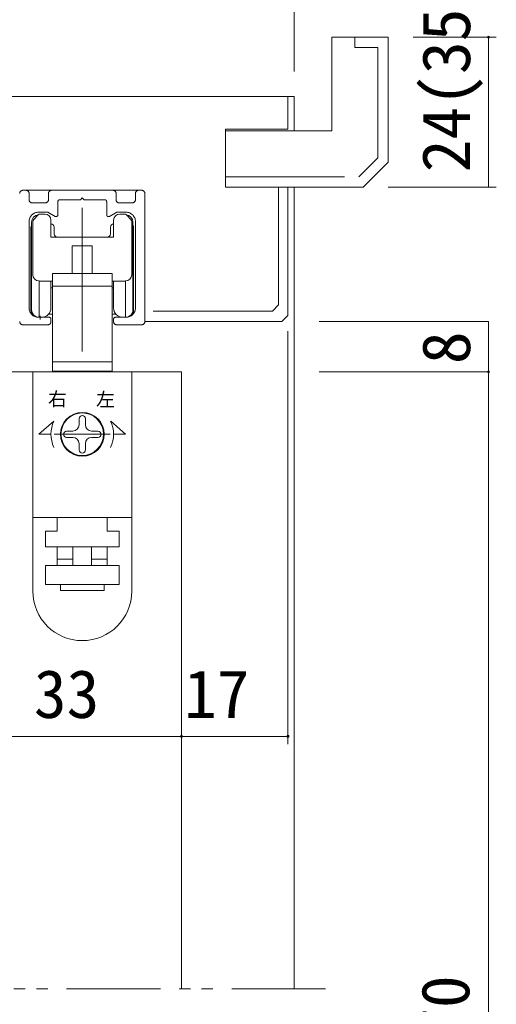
# Model space of a CAD drawing. Units: millimetres on the paper, enlarged 10 times, with parts at other scales. Extents: x -2000 to 2000, y -1385 to 1385.
# Drawn here: x -1091 to -837, y 564 to 1089 of the extents above; entities that cross this region are included whole.
import ezdxf
from ezdxf.enums import TextEntityAlignment as Align

# ---------------------------------------------------------------- set-up
doc = ezdxf.new("R2010")
doc.units = ezdxf.units.MM
doc.header["$LTSCALE"] = 10
for name, pattern in [('DOUBLE_CHAIN1', [8.8, 5, -1, 0.6, -0.6, 0.6, -1]), ('USER2', [9.525, 6.35, -3.175]), ('USER3', [31.75, 15.875, -3.175, 3.175, -3.175, 3.175, -3.175]), ('USER4', [50.8, 31.75, -6.35, 6.35, -6.35])]:
    doc.linetypes.add(name, pattern=pattern)
doc.layers.add('2-0_18', color=7, linetype='Continuous', lineweight=18)
doc.styles.add('ＭＳ ゴシック', font='')
doc.styles.get('ＭＳ ゴシック').set_extended_font_data('MS Gothic')

msp = doc.modelspace()

# ---------------------------------------------------------------- linework, layer by layer
at = {"layer": '2-0_18', "color": 4, "lineweight": 9}
for p, q in [((-945.04, 1061.04), (-945.04, 1129.12)), ((-881.71, 1079.37), (-837.4, 1079.37)), ((-841.56, 999.37), (-841.56, 1079.37)), ((-895.04, 999.37), (-837.4, 999.37)), ((-931.71, 927.71), (-841.56, 927.71)), ((-948.37, 922.71), (-948.37, 702.54)), ((-931.71, 901.04), (-841.56, 901.04)), ((-1115.04, 706.7), (-1005.04, 706.7)), ((-1005.04, 706.7), (-948.37, 706.7))]:
    msp.add_line(p, q, dxfattribs=at)
at = {"layer": '2-0_18', "lineweight": 20}
for p, q in [((-925.04, 1029.37), (-925.04, 1079.37)), ((-895.04, 1079.37), (-925.04, 1079.37)), ((-895.04, 1012.71), (-895.04, 1079.37)), ((-948.37, 1047.71), (-1448.37, 1047.71)), ((-948.37, 1030.37), (-948.37, 1047.71)), ((-948.37, 1047.71), (-945.04, 1047.71)), ((-945.04, 1047.71), (-945.04, 1029.37)), ((-981.71, 999.37), (-981.71, 1030.37)), ((-948.37, 1030.37), (-981.71, 1030.37)), ((-981.71, 1029.37), (-925.04, 1029.37)), ((-981.71, 1029.37), (-981.71, 999.37)), ((-981.71, 1029.37), (-981.71, 999.37)), ((-908.37, 999.37), (-895.04, 1012.71)), ((-1089.62, 997.71), (-1027.96, 997.71)), ((-948.37, 999.37), (-981.71, 999.37)), ((-981.71, 999.37), (-908.37, 999.37)), ((-948.37, 931.04), (-948.37, 999.37)), ((-945.04, 999.37), (-945.04, 572.22)), ((-895.04, 999.37), (-841.56, 999.37)), ((-1024.62, 996.04), (-1024.62, 927.71)), ((-1081.45, 984.55), (-1083.8, 982.19)), ((-1080.27, 985.04), (-1077.96, 985.04)), ((-1074.63, 972.71), (-1074.63, 981.71)), ((-1041.29, 981.71), (-1041.29, 972.71)), ((-1037.96, 985.04), (-1035.65, 985.04)), ((-1034.47, 984.55), (-1032.11, 982.19)), ((-1085.29, 978.04), (-1085.29, 933.37)), ((-1084.29, 981.02), (-1084.29, 952.71)), ((-1072.96, 978.04), (-1072.96, 974.37)), ((-1042.96, 978.04), (-1042.96, 974.37)), ((-1031.63, 981.02), (-1031.63, 952.71)), ((-1030.63, 978.04), (-1030.63, 933.37)), ((-1041.29, 972.71), (-1074.63, 972.71)), ((-1063.29, 968.04), (-1063.29, 953.38)), ((-1052.63, 968.04), (-1063.29, 968.04)), ((-1052.63, 953.38), (-1052.63, 968.04)), ((-1042.1, 946.71), (-1042.1, 953.38)), ((-1074.63, 949.37), (-1080.96, 949.37)), ((-1073.82, 946.71), (-1042.1, 946.71)), ((-1073.82, 946.71), (-1073.82, 906.37)), ((-1042.1, 906.37), (-1042.1, 946.71)), ((-1041.29, 949.37), (-1034.96, 949.37)), ((-1075.9, 931.71), (-1073.82, 931.71)), ((-1042.1, 931.71), (-1040.02, 931.71)), ((-948.37, 931.04), (-951.67, 927.71)), ((-1024.62, 927.71), (-951.71, 927.71)), ((-951.67, 927.71), (-990.04, 927.71)), ((-1042.1, 901.37), (-1042.1, 906.37)), ((-1115.04, 901.04), (-1005.04, 901.04)), ((-1073.82, 901.37), (-1042.1, 901.37)), ((-1071.27, 901.37), (-1071.27, 901.04)), ((-1044.6, 901.04), (-1044.6, 901.37)), ((-1005.04, 901.04), (-1005.04, 572.22)), ((-1005.04, 826.95), (-1005.04, 702.54)), ((-1084.29, 784.04), (-1084.29, 823.37)), ((-1031.63, 784.04), (-1031.63, 823.37)), ((-1005.04, 788.26), (-1005.04, 702.54))]:
    msp.add_line(p, q, dxfattribs=at)
at = {"layer": '2-0_18', "linetype": 'USER2', "lineweight": 20}
for p, q in [((-912.82, 1073.82), (-912.82, 1079.37)), ((-900.59, 1073.82), (-912.82, 1073.82)), ((-900.59, 1015.01), (-900.59, 1073.82)), ((-910.67, 1004.93), (-900.59, 1015.01)), ((-981.71, 1004.93), (-910.67, 1004.93)), ((-953.37, 999.37), (-953.37, 936.59)), ((-953.37, 936.59), (-956.67, 933.26)), ((-956.67, 933.26), (-1026.29, 933.26))]:
    msp.add_line(p, q, dxfattribs=at)
at = {"layer": '2-0_18', "color": 6, "linetype": 'USER3'}
for p, q in [((-1089.62, 997.71), (-1087.96, 997.71)), ((-1027.96, 997.71), (-1026.29, 997.71)), ((-1086.29, 996.04), (-1086.29, 992.71)), ((-1075.96, 992.71), (-1075.96, 996.04)), ((-1039.96, 996.04), (-1039.96, 992.71)), ((-1029.62, 992.71), (-1029.62, 996.04)), ((-1084.62, 991.04), (-1077.62, 991.04)), ((-1070.96, 984.69), (-1070.96, 991.71)), ((-1044.96, 991.71), (-1044.96, 984.69)), ((-1038.29, 991.04), (-1031.29, 991.04)), ((-1086.29, 981.04), (-1086.29, 935.04)), ((-1029.62, 935.04), (-1029.62, 981.04)), ((-1081.29, 930.04), (-1075.62, 930.04)), ((-1074.62, 929.04), (-1074.62, 927.71)), ((-1041.29, 927.71), (-1041.29, 929.04)), ((-1040.29, 930.04), (-1034.62, 930.04)), ((-1076.29, 926.04), (-1089.62, 926.04)), ((-1026.29, 926.04), (-1039.62, 926.04))]:
    msp.add_line(p, q, dxfattribs=at)
at = {"layer": '2-0_18', "color": 3, "linetype": 'USER4'}
msp.add_line((-1057.96, 988.44), (-1057.96, 911.77), dxfattribs=at)
at = {"layer": '2-0_18'}
for p, q in [((-1084.96, 934.04), (-1084.96, 980.71)), ((-1030.96, 934.04), (-1030.96, 980.71)), ((-1080.97, 930.04), (-1080.96, 949.37)), ((-1074.62, 935.04), (-1074.62, 949.37)), ((-1074.62, 945.71), (-1073.82, 945.71)), ((-1041.29, 945.71), (-1042.1, 945.71)), ((-1041.29, 935.04), (-1041.29, 949.37)), ((-1034.94, 930.04), (-1034.96, 949.37)), ((-1080.96, 930.04), (-1079.62, 930.04)), ((-1034.96, 930.04), (-1036.29, 930.04)), ((-1084.29, 901.04), (-1084.29, 823.37)), ((-1031.63, 901.04), (-1084.29, 901.04)), ((-1031.63, 901.04), (-1031.63, 823.37)), ((-1081.05, 867.71), (-1073.08, 874.71)), ((-1059.63, 876.04), (-1059.63, 872.71)), ((-1056.29, 872.71), (-1056.29, 876.04)), ((-1034.86, 867.71), (-1042.83, 874.71)), ((-1081.05, 867.71), (-1074.63, 867.71)), ((-1072.85, 867.71), (-1043.07, 867.71)), ((-1062.96, 869.37), (-1066.29, 869.37)), ((-1066.29, 866.04), (-1062.96, 866.04)), ((-1049.63, 869.37), (-1052.96, 869.37)), ((-1052.96, 866.04), (-1049.63, 866.04)), ((-1034.86, 867.71), (-1041.29, 867.71)), ((-1059.63, 862.71), (-1059.63, 859.37)), ((-1056.29, 859.37), (-1056.29, 862.71)), ((-1031.63, 823.37), (-1084.29, 823.37)), ((-1071.29, 816.04), (-1071.29, 823.37)), ((-1044.63, 823.37), (-1044.63, 816.04)), ((-1071.29, 816.04), (-1077.63, 816.04)), ((-1077.63, 816.04), (-1077.63, 814.37)), ((-1038.29, 816.04), (-1044.63, 816.04)), ((-1038.29, 814.37), (-1038.29, 816.04)), ((-1038.29, 814.37), (-1038.29, 807.71)), ((-1071.29, 801.04), (-1071.29, 807.71)), ((-1062.96, 807.71), (-1062.96, 797.71)), ((-1052.96, 807.71), (-1052.96, 797.71)), ((-1044.63, 807.71), (-1044.63, 801.04)), ((-1077.63, 787.71), (-1077.63, 797.71)), ((-1077.63, 797.71), (-1038.29, 797.71)), ((-1071.29, 801.04), (-1062.96, 801.04)), ((-1071.29, 797.71), (-1071.29, 801.04)), ((-1069.63, 787.71), (-1069.63, 784.37))]:
    msp.add_line(p, q, dxfattribs=at)
at = {"layer": '2-0_18', "color": 2}
msp.add_line((-1080.3, 930.84), (-1080.3, 928.9), dxfattribs=at)
at = {"layer": '2-0_18', "linetype": 'DOUBLE_CHAIN1', "lineweight": 20}
msp.add_line((-928.37, 572.22), (-1468.37, 572.22), dxfattribs=at)
at = {"layer": '2-0_18', "color": 6, "linetype": 'USER3'}
for points in [[(-1074.29, 997.71), (-1057.96, 997.71), (-1041.62, 997.71)], [(-1069.96, 992.71), (-1058.96, 992.71), (-1057.96, 993.71), (-1056.96, 992.71), (-1045.96, 992.71)], [(-1072.46, 983.83), (-1076.29, 986.04), (-1081.29, 986.04)], [(-1034.62, 986.04), (-1039.62, 986.04), (-1043.46, 983.83)]]:
    msp.add_lwpolyline(points, dxfattribs=at)
at = {"layer": '2-0_18', "lineweight": 20}
for points in [[(-1073.82, 946.71), (-1073.82, 953.38), (-1042.1, 953.38)], [(-1073.82, 901.37), (-1073.82, 906.37), (-1042.1, 906.37)]]:
    msp.add_lwpolyline(points, dxfattribs=at)
at = {"layer": '2-0_18', "color": 4, "lineweight": 9}
for points in [[(-931.71, 927.71), (-841.56, 927.71), (-841.56, 901.04)], [(-931.71, 137.22), (-841.56, 137.22), (-841.56, 901.04)]]:
    msp.add_lwpolyline(points, dxfattribs=at)
at = {"layer": '2-0_18'}
for points in [[(-1038.29, 807.71), (-1077.63, 807.71), (-1077.63, 814.37)], [(-1038.29, 797.71), (-1038.29, 787.71), (-1077.63, 787.71)], [(-1052.96, 801.04), (-1044.63, 801.04), (-1044.63, 797.71)], [(-1046.29, 787.71), (-1046.29, 784.37), (-1069.63, 784.37)]]:
    msp.add_lwpolyline(points, dxfattribs=at)
for radius in [11.67, 11.33]:
    msp.add_circle((-1057.96, 867.71), radius, dxfattribs=at)
at = {"layer": '2-0_18', "color": 4, "lineweight": 9}
for centre, start, end in [((-841.56, 1079.37), 90, 270), ((-841.56, 1079.37), 270, 90), ((-841.56, 901.04), 90, 270), ((-841.56, 901.04), 90, 270), ((-841.56, 901.04), 270, 90), ((-841.56, 901.04), 270, 90), ((-1005.04, 706.7), 0, 180), ((-1005.04, 706.7), 0, 180), ((-1005.04, 706.7), 180, 0), ((-1005.04, 706.7), 180, 0), ((-948.37, 706.7), 0, 180), ((-948.37, 706.7), 180, 0)]:
    msp.add_arc(centre, 0.521, start, end, dxfattribs=at)
at = {"layer": '2-0_18', "color": 6, "linetype": 'USER3'}
for centre, radius, start, end in [((-1089.62, 996.04), 1.67, 90, 180), ((-1087.96, 996.04), 1.67, 360, 90), ((-1074.29, 996.04), 1.67, 90, 180), ((-1041.62, 996.04), 1.67, 360, 90), ((-1027.96, 996.04), 1.67, 90, 180), ((-1026.29, 996.04), 1.67, 360, 90), ((-1084.62, 992.71), 1.67, 180, 270), ((-1077.62, 992.71), 1.67, 270, 0), ((-1069.96, 991.71), 1, 90, 180), ((-1045.96, 991.71), 1, 0, 90), ((-1038.29, 992.71), 1.67, 180, 270), ((-1031.29, 992.71), 1.67, 270, 0), ((-1081.29, 981.04), 5, 90, 180), ((-1071.96, 984.69), 1, 240, 0), ((-1043.96, 984.69), 1, 180, 300), ((-1034.62, 981.04), 5, 0, 90), ((-1081.29, 935.04), 5, 180, 270), ((-1034.62, 935.04), 5, 270, 0), ((-1075.62, 929.04), 1, 360, 90), ((-1040.29, 929.04), 1, 90, 180), ((-1089.62, 927.71), 1.67, 180, 270), ((-1076.29, 927.71), 1.67, 270, 0), ((-1039.62, 927.71), 1.67, 180, 270), ((-1026.29, 927.71), 1.67, 270, 0)]:
    msp.add_arc(centre, radius, start, end, dxfattribs=at)
at = {"layer": '2-0_18'}
for centre, radius, start, end in [((-1080.96, 980.71), 4, 94.6484, 180), ((-1034.96, 980.71), 4, 0, 85.3516), ((-1079.62, 935.04), 5, 270, 0), ((-1036.29, 935.04), 5, 180, 270), ((-1080.96, 934.04), 4, 180, 270), ((-1034.96, 934.04), 4, 270, 0), ((-1057.96, 876.04), 1.67, 90, 180), ((-1057.96, 876.04), 1.67, 0, 90), ((-1057.96, 867.71), 16.67, 155.1654, 204.8346), ((-1062.96, 872.71), 3.33, 270, 0), ((-1052.96, 872.71), 3.33, 180, 270), ((-1057.96, 867.71), 16.67, 335.1654, 24.8346), ((-1066.29, 867.71), 1.67, 90, 180), ((-1066.29, 867.71), 1.67, 180, 270), ((-1062.96, 862.71), 3.33, 0, 90), ((-1052.96, 862.71), 3.33, 90, 180), ((-1049.63, 867.71), 1.67, 0, 90), ((-1049.63, 867.71), 1.67, 270, 0), ((-1057.96, 859.37), 1.67, 180, 270), ((-1057.96, 859.37), 1.67, 270, 0)]:
    msp.add_arc(centre, radius, start, end, dxfattribs=at)
at = {"layer": '2-0_18', "lineweight": 20}
for centre, radius, start, end in [((-1082.63, 981.02), 1.67, 135, 180), ((-1080.27, 983.37), 1.67, 90, 135), ((-1077.96, 981.71), 3.33, 360, 90), ((-1037.96, 981.71), 3.33, 90, 180), ((-1035.65, 983.37), 1.67, 45, 90), ((-1033.29, 981.02), 1.67, 0, 45), ((-1083.62, 978.04), 1.67, 143.1095, 180), ((-1074.63, 978.04), 1.67, 360, 90), ((-1041.29, 978.04), 1.67, 90, 180), ((-1032.29, 978.04), 1.67, 0, 36.788), ((-1071.29, 974.37), 1.67, 180, 270), ((-1044.62, 974.37), 1.67, 270, 0), ((-1080.96, 952.71), 3.33, 180, 270), ((-1034.96, 952.71), 3.33, 270, 360), ((-1074.63, 946.04), 3.33, 75.9504, 90), ((-1041.29, 946.04), 3.33, 90, 104.0179), ((-1083.62, 933.37), 1.67, 180, 245.9018), ((-1032.29, 933.37), 1.67, 294.1934, 360), ((-1057.96, 784.04), 26.33, 180, 0)]:
    msp.add_arc(centre, radius, start, end, dxfattribs=at)

# ---------------------------------------------------------------- texts
at = {"layer": '2-0_18', "style": 'ＭＳ ゴシック'}
for s, p in [('24(35)', (-843.65, 1007.32)), ('8', (-843.65, 905.07)), ('DH:1,970', (-844.07, 439.69))]:
    msp.add_text(s, height=25.66, rotation=90, dxfattribs=at).set_placement(p, align=Align.BOTTOM_LEFT)
for s, height, p in [('右', 7.33, (-1076.19, 880.57)), ('左', 7.33, (-1050.6, 880.37)), ('33', 25.66, (-1083.76, 708.79)), ('17', 25.66, (-1003.76, 708.79))]:
    msp.add_text(s, height=height, dxfattribs=at).set_placement(p, align=Align.BOTTOM_LEFT)

doc.saveas('drawing.dxf')
